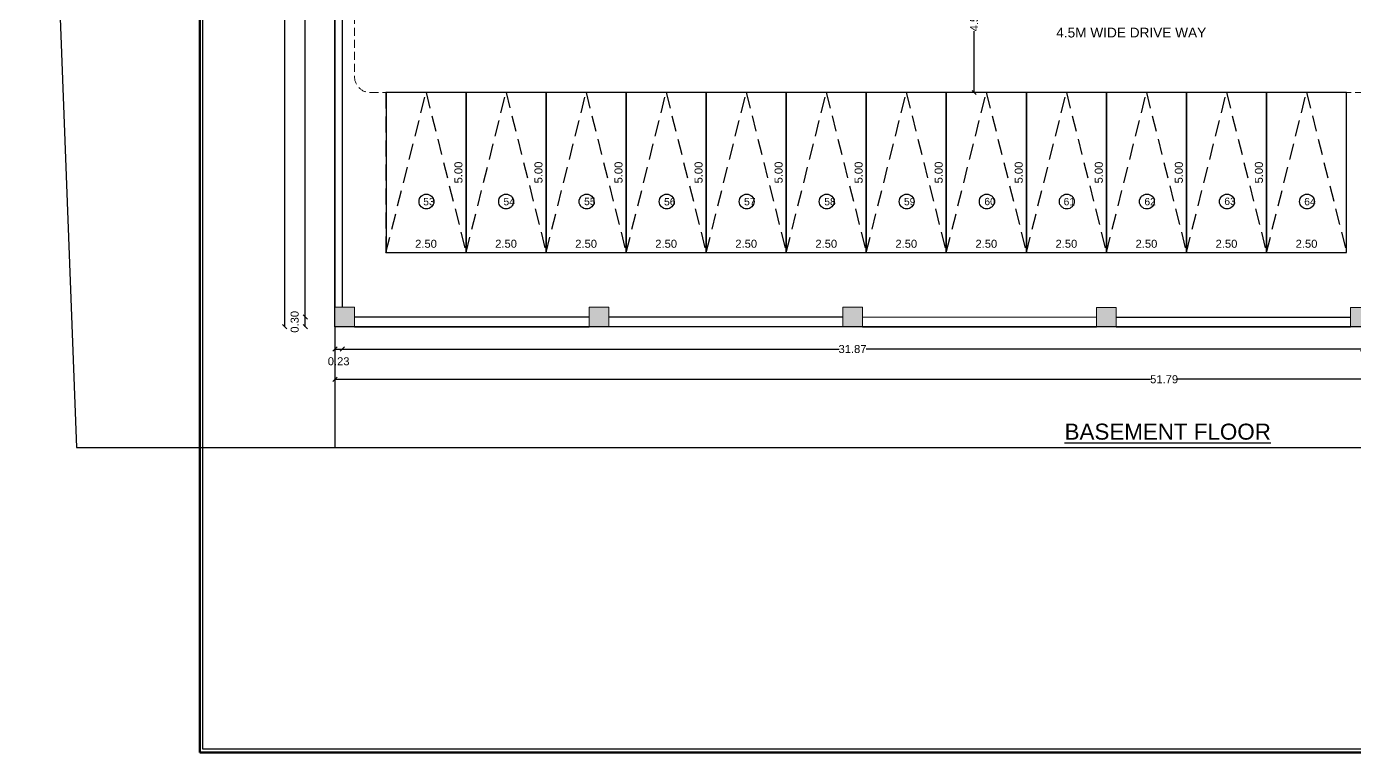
# Model space of a CAD drawing. Header units: metres. Extents: x 71870 to 72053, y 12512 to 13084.
# Drawn here: x 71900.24 to 71941.71, y 13028.59 to 13051.27 of the extents above; entities that cross this region are included whole.
import ezdxf

# ---------------------------------------------------------------- set-up
doc = ezdxf.new("R2010")
doc.units = ezdxf.units.M
doc.header["$MEASUREMENT"] = 0
doc.linetypes.add('DASHED2', pattern=[0.375, 0.25, -0.125])
doc.linetypes.add('Dim Line', pattern=[0.375, 0.25, -0.125])
doc.layers.get('Defpoints').update_dxf_attribs({"color": 6, "lineweight": 0})
doc.layers.add('ANGULAR_PARKING_SLOT_1', color=6, linetype='Continuous')
for name, color, linetype, plot in [('BLK_1_LVL_-1_BSMNT_COVERED_PARKING', 4, 'Continuous', False), ('BLK_1_LVL_-1_BSMNT_FOOT_PRINT', 1, 'Continuous', False), ('BLK_1_LVL_-1_BSMNT_PLOT_BOUNDARY', 70, 'Continuous', False), ('BLK_1_LVL_-1_BSMNT_SIDE_SETBACK2', 11, 'Continuous', False)]:
    doc.layers.add(name, color=color, linetype=linetype, plot=plot)
doc.layers.add('COL', color=1, linetype='Continuous', lineweight=18)
doc.styles.add('century Gothic', font='arial.ttf')
doc.styles.get("Standard").update_dxf_attribs({"font": 'arial.ttf'})
doc.dimstyles.new('STAND', dxfattribs={"dimtxt": 0.25, "dimasz": 0.13, "dimexe": 0, "dimexo": 0, "dimgap": 0, "dimtad": 0, "dimzin": 0, "dimdsep": 46, "dimtxsty": 'century Gothic', "dimblk": 'OBLIQUE', "dimcen": 0.15, "dimse1": 1, "dimse2": 1, "dimclrd": 5, "dimclre": 7, "dimclrt": 5, "dimazin": 0, "dimtfac": 1, "dimtofl": 0, "dimtmove": 0, "dimatfit": 3, "dimfxl": 0, "dimtolj": 1, "dimtzin": 0, "dimlwd": -1, "dimlwe": -1, "dimarcsym": 0})

# ---------------------------------------------------------------- blocks, each defined once
blk = doc.blocks.new('*U3')
at = {"layer": 'COL'}
h = blk.add_hatch(color=8, dxfattribs=at)
h.dxf.hatch_style = 1
h.paths.add_polyline_path([(2704.9, 761), (2704.9, 737), (2680.9, 737), (2680.9, 761)])
at = {"layer": 'COL', "ltscale": 0.02}
blk.add_lwpolyline([(2704.9, 761), (2704.9, 737), (2680.9, 737), (2680.9, 761)], close=True, dxfattribs=at)
blk = doc.blocks.new('*D315')
at = {"layer": 'Defpoints', "color": 0, "lineweight": 25}
for p in [(71938.966, 13044.481), (71938.966, 13044.207), (71941.466, 13044.207)]:
    blk.add_point(p, dxfattribs=at)
at = {"color": 5, "lineweight": 25, "insert": (71940.216, 13044.481), "char_height": 0.25, "attachment_point": 5, "style": 'century Gothic'}
blk.add_mtext('\\A1;2.50', dxfattribs=at)
blk = doc.blocks.new('_Oblique')
at = {"color": 0, "linetype": 'ByBlock', "lineweight": -2}
blk.add_line((-0.5, -0.5), (0.5, 0.5), dxfattribs=at)
blk = doc.blocks.new('*D316')
at = {"layer": 'Defpoints', "color": 0, "lineweight": 25}
for p in [(71938.966, 13049.207), (71938.729, 13044.207), (71938.966, 13044.207)]:
    blk.add_point(p, dxfattribs=at)
at = {"color": 5, "lineweight": 25, "insert": (71938.729, 13046.707), "char_height": 0.25, "attachment_point": 5, "rotation": 90, "style": 'century Gothic'}
blk.add_mtext('\\A1;5.00', dxfattribs=at)
blk = doc.blocks.new('*D317')
at = {"layer": 'Defpoints', "color": 0, "lineweight": 25}
for p in [(71936.466, 13044.481), (71936.466, 13044.207), (71938.966, 13044.207)]:
    blk.add_point(p, dxfattribs=at)
at = {"color": 5, "lineweight": 25, "insert": (71937.716, 13044.481), "char_height": 0.25, "attachment_point": 5, "style": 'century Gothic'}
blk.add_mtext('\\A1;2.50', dxfattribs=at)
blk = doc.blocks.new('*D318')
at = {"layer": 'Defpoints', "color": 0, "lineweight": 25}
for p in [(71936.466, 13049.207), (71936.229, 13044.207), (71936.466, 13044.207)]:
    blk.add_point(p, dxfattribs=at)
at = {"color": 5, "lineweight": 25, "insert": (71936.229, 13046.707), "char_height": 0.25, "attachment_point": 5, "rotation": 90, "style": 'century Gothic'}
blk.add_mtext('\\A1;5.00', dxfattribs=at)
blk = doc.blocks.new('*D319')
at = {"layer": 'Defpoints', "color": 0, "lineweight": 25}
for p in [(71933.966, 13044.481), (71933.966, 13044.207), (71936.466, 13044.207)]:
    blk.add_point(p, dxfattribs=at)
at = {"color": 5, "lineweight": 25, "insert": (71935.216, 13044.481), "char_height": 0.25, "attachment_point": 5, "style": 'century Gothic'}
blk.add_mtext('\\A1;2.50', dxfattribs=at)
blk = doc.blocks.new('*D320')
at = {"layer": 'Defpoints', "color": 0, "lineweight": 25}
for p in [(71933.966, 13049.207), (71933.729, 13044.207), (71933.966, 13044.207)]:
    blk.add_point(p, dxfattribs=at)
at = {"color": 5, "lineweight": 25, "insert": (71933.729, 13046.707), "char_height": 0.25, "attachment_point": 5, "rotation": 90, "style": 'century Gothic'}
blk.add_mtext('\\A1;5.00', dxfattribs=at)
blk = doc.blocks.new('*D321')
at = {"layer": 'Defpoints', "color": 0, "lineweight": 25}
for p in [(71931.466, 13044.481), (71931.466, 13044.207), (71933.966, 13044.207)]:
    blk.add_point(p, dxfattribs=at)
at = {"color": 5, "lineweight": 25, "insert": (71932.716, 13044.481), "char_height": 0.25, "attachment_point": 5, "style": 'century Gothic'}
blk.add_mtext('\\A1;2.50', dxfattribs=at)
blk = doc.blocks.new('*D322')
at = {"layer": 'Defpoints', "color": 0, "lineweight": 25}
for p in [(71931.466, 13049.207), (71931.229, 13044.207), (71931.466, 13044.207)]:
    blk.add_point(p, dxfattribs=at)
at = {"color": 5, "lineweight": 25, "insert": (71931.229, 13046.707), "char_height": 0.25, "attachment_point": 5, "rotation": 90, "style": 'century Gothic'}
blk.add_mtext('\\A1;5.00', dxfattribs=at)
blk = doc.blocks.new('*D323')
at = {"layer": 'Defpoints', "color": 0, "lineweight": 25}
for p in [(71928.966, 13044.481), (71928.966, 13044.207), (71931.466, 13044.207)]:
    blk.add_point(p, dxfattribs=at)
at = {"color": 5, "lineweight": 25, "insert": (71930.216, 13044.481), "char_height": 0.25, "attachment_point": 5, "style": 'century Gothic'}
blk.add_mtext('\\A1;2.50', dxfattribs=at)
blk = doc.blocks.new('*D324')
at = {"layer": 'Defpoints', "color": 0, "lineweight": 25}
for p in [(71928.966, 13049.208), (71928.729, 13044.208), (71928.966, 13044.208)]:
    blk.add_point(p, dxfattribs=at)
at = {"color": 5, "lineweight": 25, "insert": (71928.729, 13046.708), "char_height": 0.25, "attachment_point": 5, "rotation": 90, "style": 'century Gothic'}
blk.add_mtext('\\A1;5.00', dxfattribs=at)
blk = doc.blocks.new('*D325')
at = {"layer": 'Defpoints', "color": 0, "lineweight": 25}
for p in [(71926.466, 13044.481), (71926.466, 13044.208), (71928.966, 13044.208)]:
    blk.add_point(p, dxfattribs=at)
at = {"color": 5, "lineweight": 25, "insert": (71927.716, 13044.481), "char_height": 0.25, "attachment_point": 5, "style": 'century Gothic'}
blk.add_mtext('\\A1;2.50', dxfattribs=at)
blk = doc.blocks.new('*D326')
at = {"layer": 'Defpoints', "color": 0, "lineweight": 25}
for p in [(71926.467, 13049.207), (71926.229, 13044.207), (71926.467, 13044.207)]:
    blk.add_point(p, dxfattribs=at)
at = {"color": 5, "lineweight": 25, "insert": (71926.229, 13046.707), "char_height": 0.25, "attachment_point": 5, "rotation": 90, "style": 'century Gothic'}
blk.add_mtext('\\A1;5.00', dxfattribs=at)
blk = doc.blocks.new('*D327')
at = {"layer": 'Defpoints', "color": 0, "lineweight": 25}
for p in [(71923.967, 13044.481), (71923.967, 13044.207), (71926.467, 13044.207)]:
    blk.add_point(p, dxfattribs=at)
at = {"color": 5, "lineweight": 25, "insert": (71925.217, 13044.481), "char_height": 0.25, "attachment_point": 5, "style": 'century Gothic'}
blk.add_mtext('\\A1;2.50', dxfattribs=at)
blk = doc.blocks.new('*D328')
at = {"layer": 'Defpoints', "color": 0, "lineweight": 25}
for p in [(71923.967, 13049.208), (71923.73, 13044.208), (71923.967, 13044.208)]:
    blk.add_point(p, dxfattribs=at)
at = {"color": 5, "lineweight": 25, "insert": (71923.73, 13046.708), "char_height": 0.25, "attachment_point": 5, "rotation": 90, "style": 'century Gothic'}
blk.add_mtext('\\A1;5.00', dxfattribs=at)
blk = doc.blocks.new('*D329')
at = {"layer": 'Defpoints', "color": 0, "lineweight": 25}
for p in [(71921.467, 13044.482), (71921.467, 13044.208), (71923.967, 13044.208)]:
    blk.add_point(p, dxfattribs=at)
at = {"color": 5, "lineweight": 25, "insert": (71922.717, 13044.482), "char_height": 0.25, "attachment_point": 5, "style": 'century Gothic'}
blk.add_mtext('\\A1;2.50', dxfattribs=at)
blk = doc.blocks.new('*D330')
at = {"layer": 'Defpoints', "color": 0, "lineweight": 25}
for p in [(71921.467, 13049.207), (71921.23, 13044.207), (71921.467, 13044.207)]:
    blk.add_point(p, dxfattribs=at)
at = {"color": 5, "lineweight": 25, "insert": (71921.23, 13046.707), "char_height": 0.25, "attachment_point": 5, "rotation": 90, "style": 'century Gothic'}
blk.add_mtext('\\A1;5.00', dxfattribs=at)
blk = doc.blocks.new('*D331')
at = {"layer": 'Defpoints', "color": 0, "lineweight": 25}
for p in [(71918.967, 13044.481), (71918.967, 13044.207), (71921.467, 13044.207)]:
    blk.add_point(p, dxfattribs=at)
at = {"color": 5, "lineweight": 25, "insert": (71920.217, 13044.481), "char_height": 0.25, "attachment_point": 5, "style": 'century Gothic'}
blk.add_mtext('\\A1;2.50', dxfattribs=at)
blk = doc.blocks.new('*D332')
at = {"layer": 'Defpoints', "color": 0, "lineweight": 25}
for p in [(71918.967, 13049.207), (71918.73, 13044.207), (71918.967, 13044.207)]:
    blk.add_point(p, dxfattribs=at)
at = {"color": 5, "lineweight": 25, "insert": (71918.73, 13046.707), "char_height": 0.25, "attachment_point": 5, "rotation": 90, "style": 'century Gothic'}
blk.add_mtext('\\A1;5.00', dxfattribs=at)
blk = doc.blocks.new('*D333')
at = {"layer": 'Defpoints', "color": 0, "lineweight": 25}
for p in [(71916.467, 13044.481), (71916.467, 13044.207), (71918.967, 13044.207)]:
    blk.add_point(p, dxfattribs=at)
at = {"color": 5, "lineweight": 25, "insert": (71917.717, 13044.481), "char_height": 0.25, "attachment_point": 5, "style": 'century Gothic'}
blk.add_mtext('\\A1;2.50', dxfattribs=at)
blk = doc.blocks.new('*D334')
at = {"layer": 'Defpoints', "color": 0, "lineweight": 25}
for p in [(71916.467, 13049.208), (71916.23, 13044.208), (71916.467, 13044.208)]:
    blk.add_point(p, dxfattribs=at)
at = {"color": 5, "lineweight": 25, "insert": (71916.23, 13046.708), "char_height": 0.25, "attachment_point": 5, "rotation": 90, "style": 'century Gothic'}
blk.add_mtext('\\A1;5.00', dxfattribs=at)
blk = doc.blocks.new('*D335')
at = {"layer": 'Defpoints', "color": 0, "lineweight": 25}
for p in [(71913.967, 13044.482), (71913.967, 13044.208), (71916.467, 13044.208)]:
    blk.add_point(p, dxfattribs=at)
at = {"color": 5, "lineweight": 25, "insert": (71915.217, 13044.482), "char_height": 0.25, "attachment_point": 5, "style": 'century Gothic'}
blk.add_mtext('\\A1;2.50', dxfattribs=at)
blk = doc.blocks.new('*D336')
at = {"layer": 'Defpoints', "color": 0, "lineweight": 25}
for p in [(71913.967, 13049.207), (71913.73, 13044.207), (71913.967, 13044.207)]:
    blk.add_point(p, dxfattribs=at)
at = {"color": 5, "lineweight": 25, "insert": (71913.73, 13046.707), "char_height": 0.25, "attachment_point": 5, "rotation": 90, "style": 'century Gothic'}
blk.add_mtext('\\A1;5.00', dxfattribs=at)
blk = doc.blocks.new('*D337')
at = {"layer": 'Defpoints', "color": 0, "lineweight": 25}
for p in [(71911.467, 13044.481), (71911.467, 13044.207), (71913.967, 13044.207)]:
    blk.add_point(p, dxfattribs=at)
at = {"color": 5, "lineweight": 25, "insert": (71912.717, 13044.481), "char_height": 0.25, "attachment_point": 5, "style": 'century Gothic'}
blk.add_mtext('\\A1;2.50', dxfattribs=at)
blk = doc.blocks.new('*D406')
at = {"color": 5}
for p, q in [((71929.837, 13053.706), (71929.837, 13051.786)), ((71929.837, 13049.207), (71929.837, 13051.128))]:
    blk.add_line(p, q, dxfattribs=at)
at = {"layer": 'Defpoints', "color": 0, "lineweight": 25}
for p in [(71929.837, 13053.706), (71929.837, 13053.706), (71929.837, 13049.207)]:
    blk.add_point(p, dxfattribs=at)
at = {"color": 5, "xscale": 0.13, "yscale": 0.13, "zscale": 0.13}
for p, rotation in [((71929.837, 13053.706), 90), ((71929.837, 13049.207), 270)]:
    blk.add_blockref('_Oblique', p, dxfattribs=dict(at, rotation=rotation))
at = {"color": 5, "lineweight": 25, "insert": (71929.837, 13051.457), "char_height": 0.25, "attachment_point": 5, "rotation": 90, "style": 'century Gothic'}
blk.add_mtext('\\A1;4.50', dxfattribs=at)
blk = doc.blocks.new('*D420')
at = {"color": 5}
blk.add_line((71908.946, 13041.892), (71908.946, 13042.197), dxfattribs=at)
at = {"layer": 'Defpoints', "color": 0, "lineweight": 25}
for p in [(71908.946, 13042.197), (71910.483, 13042.197), (71909.874, 13041.892)]:
    blk.add_point(p, dxfattribs=at)
at = {"color": 5, "xscale": 0.13, "yscale": 0.13, "zscale": 0.13}
for p, rotation in [((71908.946, 13042.197), 90), ((71908.946, 13041.892), 270)]:
    blk.add_blockref('_Oblique', p, dxfattribs=dict(at, rotation=rotation))
at = {"color": 5, "insert": (71908.616, 13042.044), "char_height": 0.25, "attachment_point": 5, "rotation": 90, "style": 'century Gothic'}
blk.add_mtext('\\A1;0.30', dxfattribs=at)
blk = doc.blocks.new('*D421')
at = {"color": 5}
for p, q in [((71908.946, 13075.191), (71908.946, 13059.116)), ((71908.946, 13042.197), (71908.946, 13058.272))]:
    blk.add_line(p, q, dxfattribs=at)
at = {"layer": 'Defpoints', "color": 0, "lineweight": 25}
for p in [(71908.946, 13075.191), (71910.483, 13075.191), (71910.483, 13042.197)]:
    blk.add_point(p, dxfattribs=at)
at = {"color": 5, "xscale": 0.13, "yscale": 0.13, "zscale": 0.13}
for p, rotation in [((71908.946, 13075.191), 90), ((71908.946, 13042.197), 270)]:
    blk.add_blockref('_Oblique', p, dxfattribs=dict(at, rotation=rotation))
at = {"color": 5, "insert": (71908.946, 13058.694), "char_height": 0.25, "attachment_point": 5, "rotation": 90, "style": 'century Gothic'}
blk.add_mtext('\\A1;32.99', dxfattribs=at)
blk = doc.blocks.new('*D423')
at = {"color": 5}
for p, q in [((71908.304, 13075.42), (71908.304, 13059.077)), ((71908.304, 13041.892), (71908.304, 13058.234))]:
    blk.add_line(p, q, dxfattribs=at)
at = {"layer": 'Defpoints', "color": 0, "lineweight": 25}
for p in [(71908.304, 13075.42), (71909.874, 13075.42), (71909.874, 13041.892)]:
    blk.add_point(p, dxfattribs=at)
at = {"color": 5, "xscale": 0.13, "yscale": 0.13, "zscale": 0.13}
for p, rotation in [((71908.304, 13075.42), 90), ((71908.304, 13041.892), 270)]:
    blk.add_blockref('_Oblique', p, dxfattribs=dict(at, rotation=rotation))
at = {"color": 5, "lineweight": 25, "insert": (71908.304, 13058.656), "char_height": 0.25, "attachment_point": 5, "rotation": 90, "style": 'century Gothic'}
blk.add_mtext('\\A1;33.53', dxfattribs=at)
blk = doc.blocks.new('*D424')
at = {"color": 5}
blk.add_line((71909.874, 13041.193), (71910.102, 13041.193), dxfattribs=at)
at = {"layer": 'Defpoints', "color": 0, "lineweight": 25}
for p in [(71910.102, 13042.501), (71909.874, 13041.892), (71910.102, 13041.193)]:
    blk.add_point(p, dxfattribs=at)
at = {"color": 5, "xscale": 0.13, "yscale": 0.13, "zscale": 0.13, "rotation": 180}
blk.add_blockref('_Oblique', (71909.874, 13041.193), dxfattribs=at)
at = {"color": 5, "xscale": 0.13, "yscale": 0.13, "zscale": 0.13}
blk.add_blockref('_Oblique', (71910.102, 13041.193), dxfattribs=at)
at = {"color": 5, "insert": (71909.988, 13040.81), "char_height": 0.25, "attachment_point": 5, "style": 'century Gothic'}
blk.add_mtext('\\A1;0.23', dxfattribs=at)
blk = doc.blocks.new('*D425')
at = {"color": 5}
for p, q in [((71910.102, 13041.193), (71925.615, 13041.193)), ((71941.971, 13041.193), (71926.459, 13041.193))]:
    blk.add_line(p, q, dxfattribs=at)
at = {"layer": 'Defpoints', "color": 0, "lineweight": 25}
for p in [(71910.102, 13042.501), (71941.971, 13042.495), (71941.971, 13041.193)]:
    blk.add_point(p, dxfattribs=at)
at = {"color": 5, "xscale": 0.13, "yscale": 0.13, "zscale": 0.13, "rotation": 180}
blk.add_blockref('_Oblique', (71910.102, 13041.193), dxfattribs=at)
at = {"color": 5, "xscale": 0.13, "yscale": 0.13, "zscale": 0.13}
blk.add_blockref('_Oblique', (71941.971, 13041.193), dxfattribs=at)
at = {"color": 5, "insert": (71926.037, 13041.193), "char_height": 0.25, "attachment_point": 5, "style": 'century Gothic'}
blk.add_mtext('\\A1;31.87', dxfattribs=at)
blk = doc.blocks.new('*D434')
at = {"color": 5}
for p, q in [((71909.874, 13040.249), (71935.347, 13040.249)), ((71961.664, 13040.249), (71936.191, 13040.249))]:
    blk.add_line(p, q, dxfattribs=at)
at = {"layer": 'Defpoints', "color": 0, "lineweight": 25}
for p in [(71909.874, 13041.892), (71961.664, 13041.892), (71909.874, 13040.249)]:
    blk.add_point(p, dxfattribs=at)
at = {"color": 5, "xscale": 0.13, "yscale": 0.13, "zscale": 0.13, "rotation": 180}
blk.add_blockref('_Oblique', (71909.874, 13040.249), dxfattribs=at)
at = {"color": 5, "xscale": 0.13, "yscale": 0.13, "zscale": 0.13}
blk.add_blockref('_Oblique', (71961.664, 13040.249), dxfattribs=at)
at = {"color": 5, "insert": (71935.769, 13040.249), "char_height": 0.25, "attachment_point": 5, "style": 'century Gothic'}
blk.add_mtext('\\A1;51.79', dxfattribs=at)

msp = doc.modelspace()

# ---------------------------------------------------------------- linework, layer by layer
at = {"color": 32, "linetype": 'Dim Line', "lineweight": 9}
for p, q in [((71910.48324, 13067.72861), (71910.48324, 13049.70542)), ((71910.98326, 13049.20542), (71961.43564, 13049.20793))]:
    msp.add_line(p, q, dxfattribs=at)
for p, q in [((71909.87364, 13054.42665), (71909.87364, 13042.50136)), ((71910.10224, 13054.42665), (71910.10224, 13042.50136)), ((71910.48324, 13042.19655), (71917.81602, 13042.19655)), ((71918.42562, 13042.19656), (71925.73717, 13042.19657)), ((71926.34677, 13042.19662), (71933.66107, 13042.19056)), ((71934.27067, 13042.19056), (71941.59042, 13042.19057)), ((71910.48324, 13041.89176), (71917.81602, 13041.89176)), ((71925.73717, 13041.89176), (71918.42562, 13041.89176)), ((71926.34652, 13041.89182), (71933.66081, 13041.88576)), ((71934.27067, 13041.88576), (71941.59042, 13041.88577))]:
    msp.add_line(p, q)
at = {"lineweight": 80}
msp.add_lwpolyline([(71905.64859, 13028.59336), (71905.64859, 13084.45162), (71984.53772, 13084.45162), (71984.53772, 13028.59336)], close=True, dxfattribs=at)
at = {"lineweight": 25}
msp.add_lwpolyline([(71905.74875, 13028.69352), (71905.74875, 13084.35145), (71984.43756, 13084.35145), (71984.43756, 13028.69352)], close=True, dxfattribs=at)
at = {"color": 4, "linetype": 'DASHED2', "lineweight": 25, "ltscale": 2}
for points in [[(71911.46716, 13044.20694), (71913.96716, 13044.20694), (71913.96716, 13049.20694), (71911.46716, 13049.20694)], [(71913.96716, 13044.20817), (71916.46716, 13044.20817), (71916.46716, 13049.20817), (71913.96716, 13049.20817)], [(71916.46685, 13044.20694), (71918.96685, 13044.20694), (71918.96685, 13049.20694), (71916.46685, 13049.20694)], [(71918.96685, 13044.20694), (71921.46685, 13044.20694), (71921.46685, 13049.20694), (71918.96685, 13049.20694)], [(71921.46685, 13044.2078), (71923.96685, 13044.2078), (71923.96685, 13049.2078), (71921.46685, 13049.2078)], [(71923.96664, 13044.20694), (71926.46664, 13044.20694), (71926.46664, 13049.20694), (71923.96664, 13049.20694)], [(71926.46586, 13044.20756), (71928.96586, 13044.20756), (71928.96586, 13049.20756), (71926.46586, 13049.20756)], [(71928.96583, 13044.20743), (71931.46583, 13044.20743), (71931.46583, 13049.20743), (71928.96583, 13049.20743)], [(71931.46571, 13044.20694), (71933.96571, 13044.20694), (71933.96571, 13049.20694), (71931.46571, 13049.20694)], [(71933.96571, 13044.20694), (71936.46571, 13044.20694), (71936.46571, 13049.20694), (71933.96571, 13049.20694)], [(71936.46571, 13044.20706), (71938.96571, 13044.20706), (71938.96571, 13049.20706), (71936.46571, 13049.20706)], [(71938.96568, 13044.20694), (71941.46568, 13044.20694), (71941.46568, 13049.20694), (71938.96568, 13049.20694)]]:
    msp.add_lwpolyline(points, close=True, dxfattribs=at)
for points in [[(71911.46716, 13044.20694), (71912.71716, 13049.20694), (71913.96716, 13044.20694)], [(71913.96716, 13044.20817), (71915.21716, 13049.20817), (71916.46716, 13044.20817)], [(71916.46685, 13044.20694), (71917.71685, 13049.20694), (71918.96685, 13044.20694)], [(71918.96685, 13044.20694), (71920.21685, 13049.20694), (71921.46685, 13044.20694)], [(71921.46685, 13044.2078), (71922.71685, 13049.2078), (71923.96685, 13044.2078)], [(71923.96664, 13044.20694), (71925.21664, 13049.20694), (71926.46664, 13044.20694)], [(71926.46586, 13044.20756), (71927.71586, 13049.20756), (71928.96586, 13044.20756)], [(71928.96583, 13044.20743), (71930.21583, 13049.20743), (71931.46583, 13044.20743)], [(71931.46571, 13044.20694), (71932.71571, 13049.20694), (71933.96571, 13044.20694)], [(71933.96571, 13044.20694), (71935.21571, 13049.20694), (71936.46571, 13044.20694)], [(71936.46571, 13044.20706), (71937.71571, 13049.20706), (71938.96571, 13044.20706)], [(71938.96568, 13044.20694), (71940.21568, 13049.20694), (71941.46568, 13044.20694)]]:
    msp.add_lwpolyline(points, dxfattribs=at)
at = {"color": 4, "linetype": 'Continuous', "lineweight": 25, "ltscale": 2}
for centre in [(71912.72955, 13045.80189), (71915.21803, 13045.80189), (71917.73072, 13045.80189), (71920.23072, 13045.80189), (71922.73072, 13045.80189), (71925.2305, 13045.80189), (71927.72973, 13045.80189), (71930.22982, 13045.80189), (71932.72957, 13045.80189), (71935.22957, 13045.80189), (71937.72954, 13045.80189), (71940.22954, 13045.80189)]:
    msp.add_circle(centre, 0.23145, dxfattribs=at)
at = {"color": 32, "linetype": 'Dim Line', "lineweight": 9}
msp.add_arc((71910.98324, 13049.70542), 0.5, 180, 270.00284, dxfattribs=at)
at = {"layer": 'ANGULAR_PARKING_SLOT_1', "color": 6, "lineweight": 25}
for points in [[(71911.46753, 13044.20991), (71913.96753, 13044.20991), (71913.96753, 13049.20966), (71911.46753, 13049.20966)], [(71913.96685, 13044.20966), (71916.46685, 13044.20966), (71916.46685, 13049.20941), (71913.96685, 13049.20941)], [(71916.46701, 13044.20718), (71918.96701, 13044.20718), (71918.96701, 13049.20694), (71916.46701, 13049.20694)], [(71918.96701, 13044.20718), (71921.46701, 13044.20718), (71921.46701, 13049.20694), (71918.96701, 13049.20694)], [(71921.46701, 13044.20743), (71923.96701, 13044.20743), (71923.96701, 13049.20718), (71921.46701, 13049.20718)], [(71923.96664, 13044.20718), (71926.46664, 13044.20718), (71926.46664, 13049.20694), (71923.96664, 13049.20694)], [(71926.46595, 13044.20718), (71928.96596, 13044.20718), (71928.96596, 13049.20694), (71926.46595, 13049.20694)], [(71928.96596, 13044.20718), (71931.46596, 13044.20718), (71931.46596, 13049.20694), (71928.96596, 13049.20694)], [(71931.46574, 13044.20731), (71933.96574, 13044.20731), (71933.96574, 13049.20706), (71931.46574, 13049.20706)], [(71933.96574, 13044.20706), (71936.46574, 13044.20706), (71936.46574, 13049.20681), (71933.96574, 13049.20681)], [(71936.46574, 13044.20718), (71938.96574, 13044.20718), (71938.96574, 13049.20694), (71936.46574, 13049.20694)], [(71938.96568, 13044.20718), (71941.46568, 13044.20718), (71941.46568, 13049.20694), (71938.96568, 13049.20694)]]:
    msp.add_lwpolyline(points, close=True, dxfattribs=at)
at = {"layer": 'BLK_1_LVL_-1_BSMNT_COVERED_PARKING', "color": 4, "lineweight": 25}
msp.add_lwpolyline([(71909.87364, 13075.41975), (71961.66424, 13075.41975), (71961.66424, 13041.89175), (71909.87364, 13041.89175)], close=True, dxfattribs=at)
at = {"layer": 'BLK_1_LVL_-1_BSMNT_FOOT_PRINT', "lineweight": 25}
msp.add_lwpolyline([(71909.87364, 13075.41975), (71961.66424, 13075.41975), (71961.66424, 13041.89175), (71909.87364, 13041.89175)], close=True, dxfattribs=at)
at = {"layer": 'BLK_1_LVL_-1_BSMNT_PLOT_BOUNDARY', "color": 70, "linetype": 'ByBlock', "lineweight": 25}
msp.add_lwpolyline([(71976.50717, 13079.14882), (71905.93724, 13081.73179), (71905.79397, 13079.20731), (71900.24162, 13079.18441), (71901.79644, 13038.11383), (71974.19644, 13038.11383)], close=True, dxfattribs=at)
at = {"layer": 'BLK_1_LVL_-1_BSMNT_SIDE_SETBACK2', "color": 11, "lineweight": 25}
msp.add_lwpolyline([(71961.66424, 13041.89175), (71909.87364, 13041.89175), (71909.87364, 13038.11383), (71961.66424, 13038.11383)], close=True, dxfattribs=at)

# ---------------------------------------------------------------- block references
at = {"xscale": 0.0254, "yscale": 0.0254, "zscale": 0.0254}
for p in [(71841.77781, 13023.17187), (71849.72019, 13023.17187), (71857.64134, 13023.17187), (71865.56523, 13023.16587), (71873.49459, 13023.16587)]:
    msp.add_blockref('*U3', p, dxfattribs=at)

# ---------------------------------------------------------------- texts
at = {"insert": (71932.39979, 13051.23069), "char_height": 0.3048, "width": 5.0162186, "attachment_point": 1, "rotation": 0.000022, "style": 'century Gothic'}
msp.add_mtext('4.5M WIDE DRIVE WAY', dxfattribs=at)
at = {"color": 4, "linetype": 'Continuous', "lineweight": 25, "ltscale": 2, "char_height": 0.23, "width": 0.1616854, "attachment_point": 1, "rotation": 0.000022, "style": 'century Gothic'}
for s, insert in [('53', (71912.6295, 13045.91335)), ('54', (71915.13709, 13045.91335)), ('55', (71917.65432, 13045.91808)), ('56', (71920.15146, 13045.90959)), ('57', (71922.64864, 13045.91335)), ('58', (71925.15475, 13045.91213)), ('59', (71927.64316, 13045.91458)), ('60', (71930.15346, 13045.9173)), ('61', (71932.62953, 13045.91335)), ('62', (71935.15169, 13045.91335)), ('63', (71937.64785, 13045.92388)), ('64', (71940.14406, 13045.91335))]:
    msp.add_mtext(s, dxfattribs=dict(at, insert=insert))
at = {"color": 7, "lineweight": 25, "insert": (71935.88113, 13038.61012), "char_height": 0.5, "width": 6.4388336, "attachment_point": 5}
msp.add_mtext('{\\LBASEMENT FLOOR}', dxfattribs=at)

# ---------------------------------------------------------------- dimensions: what is measured, and where the dimension line sits
at = {"lineweight": 25}
for base, p1, p2, picture, middle in [((71908.30394, 13075.41975), (71909.87364, 13041.89176), (71909.87364, 13075.41975), '*D423', (71908.30394, 13058.65575)), ((71929.83724, 13053.70636), (71929.83746, 13049.20743), (71929.83724, 13053.70636), '*D406', (71929.83724, 13051.4569))]:
    dim = msp.add_linear_dim(base=base, p1=p1, p2=p2, angle=90, dimstyle='STAND', dxfattribs=at)
    dim.commit()
    dim.dimension.update_dxf_attribs({"geometry": picture, "text_midpoint": middle})
dim = msp.add_linear_dim(base=(71908.94557, 13075.19115), p1=(71910.48324, 13042.19656), p2=(71910.48324, 13075.19115), angle=90, dimstyle='STAND', override={"dimtmove": 2})
dim.commit()
dim.dimension.update_dxf_attribs({"geometry": '*D421', "text_midpoint": (71908.94557, 13058.69385)})
for p1, p2, distance, picture, middle in [((71913.96716, 13049.20694), (71913.96716, 13044.20694), -0.23715, '*D336', (71913.73001, 13046.70694)), ((71916.46716, 13049.20817), (71916.46716, 13044.20817), -0.23715, '*D334', (71916.23001, 13046.70817)), ((71918.96685, 13049.20694), (71918.96685, 13044.20694), -0.23715, '*D332', (71918.7297, 13046.70694)), ((71921.46685, 13049.20694), (71921.46685, 13044.20694), -0.23715, '*D330', (71921.2297, 13046.70694)), ((71923.96685, 13049.2078), (71923.96685, 13044.2078), -0.23715, '*D328', (71923.7297, 13046.7078)), ((71926.46664, 13049.20694), (71926.46664, 13044.20694), -0.23715, '*D326', (71926.22949, 13046.70694)), ((71928.96586, 13049.20756), (71928.96586, 13044.20756), -0.23715, '*D324', (71928.72871, 13046.70756)), ((71931.46583, 13049.20743), (71931.46583, 13044.20743), -0.23715, '*D322', (71931.22868, 13046.70743)), ((71933.96571, 13049.20694), (71933.96571, 13044.20694), -0.23715, '*D320', (71933.72856, 13046.70694)), ((71936.46571, 13049.20694), (71936.46571, 13044.20694), -0.23715, '*D318', (71936.22856, 13046.70694)), ((71938.96571, 13049.20706), (71938.96571, 13044.20706), -0.23715, '*D316', (71938.72856, 13046.70706)), ((71913.96716, 13044.20694), (71911.46716, 13044.20694), -0.2739, '*D337', (71912.71716, 13044.48084)), ((71916.46716, 13044.20817), (71913.96716, 13044.20817), -0.2739, '*D335', (71915.21716, 13044.48208)), ((71918.96685, 13044.20694), (71916.46685, 13044.20694), -0.2739, '*D333', (71917.71685, 13044.48084)), ((71921.46685, 13044.20694), (71918.96685, 13044.20694), -0.2739, '*D331', (71920.21685, 13044.48084)), ((71923.96685, 13044.2078), (71921.46685, 13044.2078), -0.2739, '*D329', (71922.71685, 13044.4817)), ((71926.46664, 13044.20694), (71923.96664, 13044.20694), -0.2739, '*D327', (71925.21664, 13044.48084)), ((71928.96586, 13044.20756), (71926.46586, 13044.20756), -0.2739, '*D325', (71927.71586, 13044.48146)), ((71931.46583, 13044.20743), (71928.96583, 13044.20743), -0.2739, '*D323', (71930.21583, 13044.48133)), ((71933.96571, 13044.20694), (71931.46571, 13044.20694), -0.2739, '*D321', (71932.71571, 13044.48084)), ((71936.46571, 13044.20694), (71933.96571, 13044.20694), -0.2739, '*D319', (71935.21571, 13044.48084)), ((71938.96571, 13044.20706), (71936.46571, 13044.20706), -0.2739, '*D317', (71937.71571, 13044.48096)), ((71941.46568, 13044.20694), (71938.96568, 13044.20694), -0.2739, '*D315', (71940.21568, 13044.48084))]:
    dim = msp.add_aligned_dim(p1=p1, p2=p2, distance=distance, dimstyle='STAND', override={"dimsd1": 1, "dimsd2": 1}, dxfattribs=at)
    dim.commit()
    dim.dimension.update_dxf_attribs({"geometry": picture, "text_midpoint": middle})
dim = msp.add_linear_dim(base=(71908.94557, 13042.19656), p1=(71909.87364, 13041.89176), p2=(71910.48324, 13042.19656), angle=90, dimstyle='STAND', override={"dimtmove": 2})
dim.commit()
dim.dimension.update_dxf_attribs({"geometry": '*D420', "text_midpoint": (71908.61557, 13042.04416), "dimtype": 160})
for base, p1, p2, picture, middle in [((71910.10224, 13041.19271), (71909.87364, 13041.89176), (71910.10224, 13042.50136), '*D424', (71909.98794, 13040.80952)), ((71941.97142, 13041.19271), (71910.10224, 13042.50136), (71941.97142, 13042.49536), '*D425', (71926.03683, 13041.19271)), ((71909.87364, 13040.24945), (71961.66424, 13041.89175), (71909.87364, 13041.89175), '*D434', (71935.76894, 13040.24945))]:
    dim = msp.add_linear_dim(base=base, p1=p1, p2=p2, dimstyle='STAND', override={"dimtmove": 2})
    dim.commit()
    dim.dimension.update_dxf_attribs({"geometry": picture, "text_midpoint": middle})

doc.saveas('drawing.dxf')
